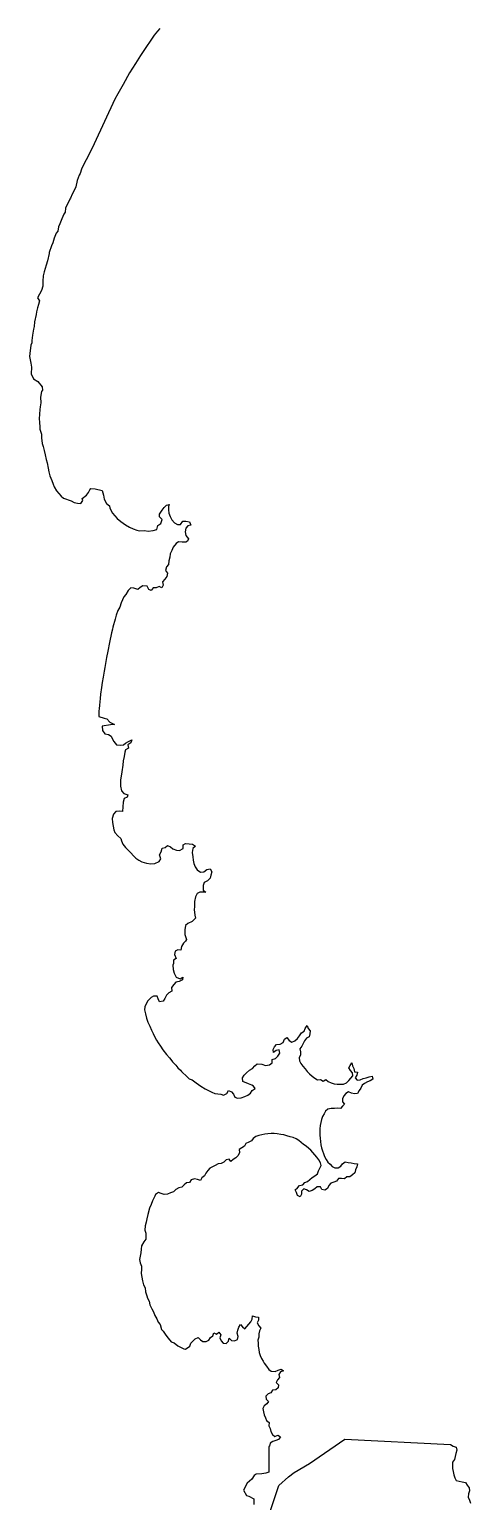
# Model space of a CAD drawing. Extents: x -74 to -34.8, y -33.8 to 5.3.
# Drawn here: x -48.688 to -48.402, y -27.419 to -26.465 of the extents above; entities that cross this region are included whole.
import ezdxf

# ---------------------------------------------------------------- set-up
doc = ezdxf.new("R2010")
doc.units = 0
doc.header["$LTSCALE"] = 2
doc.layers.add('UFEBRASIL', color=7, linetype='Continuous')

msp = doc.modelspace()

# ---------------------------------------------------------------- linework, layer by layer
at = {"layer": 'UFEBRASIL'}
for points in [[(-48.60356, -26.46445), (-48.60498, -26.46617), (-48.60708, -26.46869), (-48.6089, -26.47122), (-48.61301, -26.47738), (-48.61598, -26.48183), (-48.61925, -26.48707), (-48.62115, -26.49), (-48.62309, -26.49304), (-48.62728, -26.50067), (-48.63065, -26.50678), (-48.63256, -26.51025), (-48.64608, -26.53916), (-48.64797, -26.54311), (-48.65124, -26.54942), (-48.65277, -26.55225), (-48.65428, -26.55557), (-48.65508, -26.55832), (-48.65575, -26.55935), (-48.65697, -26.56294), (-48.6579, -26.56686), (-48.65813, -26.56763), (-48.66024, -26.57169), (-48.6613, -26.57421), (-48.66172, -26.57489), (-48.66452, -26.58068), (-48.66475, -26.58338), (-48.66578, -26.58455), (-48.66708, -26.58777), (-48.66837, -26.59099), (-48.66913, -26.59295), (-48.66964, -26.59572), (-48.67064, -26.59704), (-48.67198, -26.60016), (-48.67282, -26.60325), (-48.6737, -26.60523), (-48.67516, -26.60946), (-48.67519, -26.61011), (-48.67622, -26.61482), (-48.67721, -26.61768), (-48.67846, -26.62201), (-48.67905, -26.62469), (-48.67937, -26.62799), (-48.67927, -26.63134), (-48.68006, -26.63413), (-48.68265, -26.63877), (-48.68144, -26.64078), (-48.68219, -26.64323), (-48.68266, -26.64524), (-48.68332, -26.64787), (-48.68353, -26.64975), (-48.68461, -26.65433), (-48.68495, -26.65749), (-48.68542, -26.6591), (-48.68594, -26.66302), (-48.68643, -26.66642), (-48.68632, -26.66805), (-48.68705, -26.66943), (-48.68766, -26.67485), (-48.68798, -26.67678), (-48.68703, -26.68124), (-48.68668, -26.68373), (-48.68684, -26.68802), (-48.68534, -26.6914), (-48.68246, -26.69311), (-48.67963, -26.69653), (-48.67951, -26.69873), (-48.6801, -26.69946), (-48.68089, -26.70316), (-48.68066, -26.70681), (-48.68107, -26.70942), (-48.68125, -26.71129), (-48.68161, -26.71719), (-48.68147, -26.71929), (-48.68117, -26.72259), (-48.68116, -26.72401), (-48.68015, -26.72709), (-48.68023, -26.72949), (-48.6797, -26.73321), (-48.67897, -26.73515), (-48.67846, -26.73785), (-48.67781, -26.74064), (-48.67714, -26.7436), (-48.67656, -26.74581), (-48.67586, -26.74918), (-48.67544, -26.75151), (-48.67477, -26.7542), (-48.67345, -26.75716), (-48.67249, -26.75965), (-48.67186, -26.76123), (-48.67038, -26.76377), (-48.669, -26.76568), (-48.66747, -26.76732), (-48.66588, -26.76872), (-48.66086, -26.77045), (-48.65901, -26.77137), (-48.65678, -26.77192), (-48.65474, -26.77208), (-48.65328, -26.77012), (-48.65373, -26.76888), (-48.65093, -26.76666), (-48.64976, -26.76488), (-48.64875, -26.76315), (-48.64808, -26.76229), (-48.64539, -26.76251), (-48.6409, -26.76366), (-48.63988, -26.76659), (-48.63947, -26.76924), (-48.63803, -26.77215), (-48.63604, -26.77358), (-48.63595, -26.77517), (-48.63409, -26.77835), (-48.63112, -26.7817), (-48.62864, -26.78371), (-48.62582, -26.78588), (-48.62314, -26.78739), (-48.62067, -26.78851), (-48.61829, -26.78939), (-48.61659, -26.78978), (-48.61341, -26.78957), (-48.61106, -26.78991), (-48.60782, -26.78967), (-48.6055, -26.78898), (-48.60486, -26.78639), (-48.60285, -26.78514), (-48.6019, -26.78242), (-48.60365, -26.7807), (-48.60373, -26.779), (-48.602, -26.77648), (-48.60076, -26.77458), (-48.59915, -26.77306), (-48.59747, -26.77265), (-48.59777, -26.77409), (-48.59785, -26.77608), (-48.59763, -26.77841), (-48.59679, -26.78057), (-48.59575, -26.78259), (-48.59407, -26.78454), (-48.59205, -26.78579), (-48.59011, -26.78572), (-48.5886, -26.78352), (-48.58672, -26.78349), (-48.58429, -26.78395), (-48.58343, -26.78612), (-48.58525, -26.7866), (-48.58658, -26.78805), (-48.58697, -26.7904), (-48.58668, -26.79285), (-48.58494, -26.7949), (-48.58544, -26.79638), (-48.58671, -26.79718), (-48.589, -26.79712), (-48.59137, -26.79689), (-48.59299, -26.79796), (-48.59482, -26.80044), (-48.59564, -26.8026), (-48.59685, -26.80475), (-48.59706, -26.80684), (-48.59765, -26.80927), (-48.59781, -26.81158), (-48.59909, -26.81316), (-48.59981, -26.81557), (-48.59846, -26.81723), (-48.59895, -26.8193), (-48.60014, -26.82117), (-48.60168, -26.82283), (-48.60124, -26.82506), (-48.60209, -26.82673), (-48.60385, -26.82586), (-48.60584, -26.82671), (-48.6078, -26.8268), (-48.60918, -26.82843), (-48.61051, -26.82778), (-48.61163, -26.82557), (-48.61459, -26.82536), (-48.61625, -26.82647), (-48.61783, -26.82787), (-48.62022, -26.82696), (-48.62228, -26.82672), (-48.62408, -26.8285), (-48.62552, -26.83111), (-48.62686, -26.83265), (-48.62855, -26.83642), (-48.6294, -26.83934), (-48.6307, -26.84136), (-48.63184, -26.84441), (-48.63251, -26.84692), (-48.63383, -26.85228), (-48.63415, -26.85357), (-48.63472, -26.85589), (-48.63605, -26.86203), (-48.63719, -26.86769), (-48.63804, -26.8719), (-48.63917, -26.87823), (-48.63957, -26.8806), (-48.64022, -26.88448), (-48.64082, -26.88804), (-48.64136, -26.89134), (-48.64184, -26.89561), (-48.64214, -26.89836), (-48.64261, -26.90279), (-48.64281, -26.90509), (-48.64293, -26.90644), (-48.64303, -26.91008), (-48.63956, -26.91107), (-48.63786, -26.91165), (-48.63585, -26.91371), (-48.63276, -26.91533), (-48.63543, -26.91549), (-48.64088, -26.91625), (-48.64067, -26.91918), (-48.63916, -26.92129), (-48.63677, -26.92169), (-48.63511, -26.92286), (-48.63435, -26.92435), (-48.63329, -26.9263), (-48.63154, -26.92839), (-48.62895, -26.92856), (-48.6271, -26.92848), (-48.62573, -26.9274), (-48.62368, -26.92633), (-48.62153, -26.92518), (-48.62219, -26.92706), (-48.62427, -26.92837), (-48.62386, -26.93065), (-48.62564, -26.93158), (-48.62605, -26.93314), (-48.62662, -26.93603), (-48.62719, -26.93888), (-48.62753, -26.94159), (-48.62808, -26.94591), (-48.62889, -26.95139), (-48.62903, -26.95523), (-48.62827, -26.95818), (-48.6268, -26.96001), (-48.62418, -26.96071), (-48.62471, -26.96227), (-48.62652, -26.96327), (-48.62731, -26.9656), (-48.62742, -26.96866), (-48.6277, -26.97163), (-48.62975, -26.97148), (-48.63188, -26.9716), (-48.63353, -26.97329), (-48.63435, -26.97604), (-48.63415, -26.97868), (-48.63372, -26.98111), (-48.63329, -26.98348), (-48.63259, -26.98519), (-48.63076, -26.98746), (-48.62867, -26.98908), (-48.62821, -26.99056), (-48.62751, -26.9927), (-48.62576, -26.99485), (-48.62439, -26.99633), (-48.62234, -26.9984), (-48.62057, -27.00031), (-48.619, -27.00178), (-48.61699, -27.00311), (-48.61504, -27.00418), (-48.61218, -27.0051), (-48.60921, -27.0056), (-48.60665, -27.00539), (-48.6038, -27.00403), (-48.60281, -27.00217), (-48.60361, -26.99963), (-48.60259, -26.99779), (-48.60199, -26.99535), (-48.60001, -26.99494), (-48.59843, -26.99361), (-48.59657, -26.99459), (-48.59503, -26.99574), (-48.59276, -26.9967), (-48.59083, -26.99693), (-48.58841, -26.99564), (-48.58836, -26.99328), (-48.58673, -26.99236), (-48.58446, -26.99248), (-48.58231, -26.99275), (-48.58038, -26.9941), (-48.58215, -26.99566), (-48.58247, -26.99813), (-48.582, -27.00092), (-48.5819, -27.00315), (-48.58139, -27.00535), (-48.58061, -27.00752), (-48.57938, -27.00946), (-48.57721, -27.01094), (-48.57502, -27.01063), (-48.57295, -27.00916), (-48.57078, -27.00873), (-48.56971, -27.01073), (-48.57033, -27.01278), (-48.57084, -27.01489), (-48.5726, -27.01645), (-48.57467, -27.0177), (-48.57549, -27.01958), (-48.57539, -27.02251), (-48.57366, -27.02378), (-48.57502, -27.02386), (-48.57754, -27.02378), (-48.5792, -27.02466), (-48.58042, -27.02687), (-48.58094, -27.02987), (-48.58108, -27.03332), (-48.5812, -27.03507), (-48.58069, -27.03867), (-48.58045, -27.04078), (-48.58247, -27.04281), (-48.5853, -27.04408), (-48.58688, -27.04537), (-48.58716, -27.0483), (-48.5872, -27.05139), (-48.58626, -27.05445), (-48.58673, -27.05562), (-48.58821, -27.05691), (-48.58942, -27.05897), (-48.58976, -27.06138), (-48.59184, -27.06115), (-48.59353, -27.06206), (-48.59386, -27.06434), (-48.59282, -27.06694), (-48.59459, -27.06799), (-48.5946, -27.07012), (-48.59506, -27.07119), (-48.59479, -27.07397), (-48.59423, -27.07643), (-48.59284, -27.07901), (-48.59026, -27.07992), (-48.58849, -27.0789), (-48.58884, -27.08066), (-48.59091, -27.08169), (-48.59312, -27.08219), (-48.59437, -27.08359), (-48.59586, -27.08556), (-48.59574, -27.08789), (-48.59754, -27.08897), (-48.59913, -27.09066), (-48.60023, -27.09272), (-48.6014, -27.09445), (-48.60378, -27.09499), (-48.60444, -27.09299), (-48.60523, -27.0912), (-48.60749, -27.09134), (-48.609, -27.09208), (-48.6113, -27.09434), (-48.61234, -27.09623), (-48.6131, -27.09804), (-48.6133, -27.10014), (-48.6128, -27.10276), (-48.61218, -27.10545), (-48.61126, -27.108), (-48.60996, -27.11077), (-48.60887, -27.1133), (-48.60787, -27.11541), (-48.60709, -27.11688), (-48.60559, -27.11975), (-48.60449, -27.12153), (-48.60302, -27.12355), (-48.60163, -27.12591), (-48.59924, -27.12893), (-48.59729, -27.1312), (-48.59629, -27.13232), (-48.59521, -27.13369), (-48.59309, -27.13599), (-48.59171, -27.13756), (-48.59012, -27.13926), (-48.58932, -27.14002), (-48.58581, -27.14348), (-48.58438, -27.14476), (-48.58255, -27.14549), (-48.57999, -27.14742), (-48.57689, -27.14956), (-48.57402, -27.15131), (-48.57156, -27.15261), (-48.56969, -27.15349), (-48.56778, -27.15436), (-48.56384, -27.15462), (-48.56211, -27.15544), (-48.56003, -27.15438), (-48.55901, -27.15242), (-48.55711, -27.15311), (-48.55562, -27.15476), (-48.5549, -27.15674), (-48.55304, -27.15727), (-48.55077, -27.15699), (-48.54847, -27.1563), (-48.54649, -27.15535), (-48.54464, -27.15399), (-48.54353, -27.15241), (-48.54173, -27.15098), (-48.54283, -27.14944), (-48.54387, -27.14895), (-48.54594, -27.14808), (-48.54964, -27.1466), (-48.54995, -27.14404), (-48.54878, -27.14239), (-48.54723, -27.14099), (-48.54532, -27.13912), (-48.54341, -27.13807), (-48.5418, -27.13646), (-48.54028, -27.13501), (-48.53729, -27.13526), (-48.53491, -27.13617), (-48.53247, -27.1357), (-48.5306, -27.1345), (-48.53064, -27.13235), (-48.5286, -27.13164), (-48.52694, -27.13007), (-48.5257, -27.12811), (-48.52603, -27.12594), (-48.52807, -27.12645), (-48.52972, -27.12774), (-48.52998, -27.12588), (-48.52925, -27.12401), (-48.52778, -27.12264), (-48.52541, -27.12243), (-48.52362, -27.12121), (-48.52264, -27.11917), (-48.52109, -27.11811), (-48.51974, -27.12001), (-48.51794, -27.12099), (-48.51594, -27.12013), (-48.51431, -27.11856), (-48.5129, -27.1169), (-48.51166, -27.11498), (-48.5099, -27.11401), (-48.50937, -27.11211), (-48.50799, -27.11031), (-48.50744, -27.11228), (-48.50603, -27.11369), (-48.50629, -27.11567), (-48.50669, -27.11764), (-48.50847, -27.11852), (-48.50972, -27.12012), (-48.51066, -27.12188), (-48.51148, -27.12369), (-48.51268, -27.12533), (-48.51227, -27.12727), (-48.51238, -27.12931), (-48.51325, -27.13113), (-48.51291, -27.1331), (-48.512, -27.13477), (-48.5108, -27.13653), (-48.5093, -27.13839), (-48.50802, -27.13996), (-48.50639, -27.14163), (-48.50468, -27.14306), (-48.50299, -27.14432), (-48.50125, -27.14541), (-48.49926, -27.14512), (-48.49758, -27.14621), (-48.4958, -27.14527), (-48.49434, -27.14661), (-48.49248, -27.14737), (-48.49055, -27.14798), (-48.48855, -27.14831), (-48.48657, -27.14834), (-48.48438, -27.14815), (-48.48249, -27.14739), (-48.48106, -27.14596), (-48.47975, -27.1444), (-48.47838, -27.14293), (-48.47855, -27.14091), (-48.47987, -27.1394), (-48.48104, -27.13774), (-48.48005, -27.13606), (-48.47894, -27.13437), (-48.47861, -27.1363), (-48.47771, -27.13807), (-48.47735, -27.14015), (-48.47541, -27.14055), (-48.47577, -27.14243), (-48.47693, -27.14411), (-48.47556, -27.14562), (-48.47353, -27.14541), (-48.47167, -27.14467), (-48.46967, -27.14424), (-48.46778, -27.1435), (-48.46582, -27.14309), (-48.46535, -27.14499), (-48.46712, -27.14598), (-48.46897, -27.14677), (-48.47075, -27.14775), (-48.47244, -27.14886), (-48.47324, -27.15073), (-48.47437, -27.15243), (-48.47537, -27.15419), (-48.47737, -27.15458), (-48.47929, -27.15403), (-48.48113, -27.15318), (-48.48285, -27.15424), (-48.48414, -27.15582), (-48.48499, -27.15766), (-48.48515, -27.15969), (-48.4837, -27.16111), (-48.48516, -27.16249), (-48.48642, -27.16407), (-48.48841, -27.16378), (-48.49037, -27.16395), (-48.49253, -27.16407), (-48.4945, -27.16445), (-48.49606, -27.16571), (-48.49706, -27.16746), (-48.49814, -27.16915), (-48.49866, -27.17111), (-48.49908, -27.1731), (-48.49953, -27.17503), (-48.4997, -27.1771), (-48.49976, -27.17916), (-48.49972, -27.18125), (-48.49962, -27.18331), (-48.49943, -27.18537), (-48.49917, -27.18744), (-48.49862, -27.18941), (-48.49814, -27.19137), (-48.49744, -27.19326), (-48.49668, -27.19517), (-48.49576, -27.19701), (-48.49464, -27.19873), (-48.49317, -27.20012), (-48.49173, -27.20157), (-48.48997, -27.20253), (-48.48795, -27.20241), (-48.48617, -27.20146), (-48.48498, -27.19981), (-48.48336, -27.19863), (-48.48141, -27.19907), (-48.4794, -27.19912), (-48.47745, -27.19956), (-48.47543, -27.19982), (-48.47579, -27.2018), (-48.47657, -27.20367), (-48.47714, -27.20562), (-48.47858, -27.20705), (-48.48023, -27.2082), (-48.48222, -27.20827), (-48.48371, -27.20964), (-48.48565, -27.20931), (-48.48767, -27.20941), (-48.4889, -27.21101), (-48.4908, -27.21172), (-48.4927, -27.21228), (-48.49386, -27.21397), (-48.49488, -27.21576), (-48.49654, -27.21694), (-48.49851, -27.21655), (-48.49945, -27.21476), (-48.50146, -27.21467), (-48.50296, -27.21601), (-48.50466, -27.21714), (-48.50659, -27.21767), (-48.50831, -27.21664), (-48.51021, -27.21608), (-48.51165, -27.21749), (-48.51167, -27.21952), (-48.51256, -27.22132), (-48.51433, -27.22037), (-48.51496, -27.21848), (-48.51574, -27.21663), (-48.51416, -27.21541), (-48.51285, -27.2139), (-48.51085, -27.21354), (-48.50959, -27.21193), (-48.50767, -27.21135), (-48.50623, -27.20993), (-48.50467, -27.20868), (-48.50293, -27.20761), (-48.50132, -27.20636), (-48.50071, -27.20448), (-48.49987, -27.20267), (-48.49884, -27.20091), (-48.49942, -27.19916), (-48.50053, -27.19735), (-48.50173, -27.19564), (-48.50295, -27.19404), (-48.50427, -27.19253), (-48.50566, -27.19108), (-48.50682, -27.19001), (-48.5087, -27.18844), (-48.51033, -27.18725), (-48.51187, -27.18597), (-48.51347, -27.18468), (-48.51522, -27.18369), (-48.51712, -27.18289), (-48.51909, -27.1823), (-48.52111, -27.18179), (-48.52305, -27.181), (-48.52496, -27.18083), (-48.52735, -27.18048), (-48.52935, -27.18029), (-48.53139, -27.18027), (-48.53339, -27.18041), (-48.53543, -27.18068), (-48.53743, -27.18102), (-48.53938, -27.18154), (-48.54127, -27.1822), (-48.54291, -27.18335), (-48.54406, -27.18499), (-48.54587, -27.18582), (-48.5477, -27.18667), (-48.54854, -27.18851), (-48.55029, -27.1895), (-48.55196, -27.19061), (-48.55184, -27.1926), (-48.5528, -27.19439), (-48.55414, -27.19589), (-48.55585, -27.19696), (-48.55738, -27.19832), (-48.55861, -27.19676), (-48.56057, -27.19728), (-48.56194, -27.19877), (-48.56376, -27.19964), (-48.56577, -27.19987), (-48.56752, -27.20085), (-48.56923, -27.20189), (-48.57112, -27.20259), (-48.57238, -27.20419), (-48.57356, -27.20585), (-48.57459, -27.20758), (-48.57615, -27.20888), (-48.57721, -27.21062), (-48.57902, -27.21008), (-48.5811, -27.20951), (-48.58308, -27.2103), (-48.58426, -27.21204), (-48.58616, -27.21213), (-48.58761, -27.21346), (-48.58928, -27.21488), (-48.59125, -27.21546), (-48.5932, -27.21642), (-48.59467, -27.21793), (-48.59666, -27.21855), (-48.59852, -27.21947), (-48.60056, -27.21974), (-48.6026, -27.21909), (-48.60425, -27.21844), (-48.60625, -27.21968), (-48.60673, -27.22085), (-48.60818, -27.22388), (-48.60908, -27.22611), (-48.61022, -27.22862), (-48.61123, -27.23257), (-48.61182, -27.23549), (-48.61227, -27.23772), (-48.61295, -27.24011), (-48.61314, -27.24277), (-48.61263, -27.24478), (-48.61252, -27.24654), (-48.61262, -27.24868), (-48.61392, -27.25043), (-48.61538, -27.25293), (-48.6156, -27.25514), (-48.61579, -27.25744), (-48.61623, -27.25977), (-48.6166, -27.26178), (-48.61628, -27.26388), (-48.61534, -27.26613), (-48.61539, -27.26819), (-48.6155, -27.27079), (-48.61506, -27.27337), (-48.61471, -27.27565), (-48.61407, -27.27819), (-48.61305, -27.28023), (-48.61266, -27.28268), (-48.61193, -27.28543), (-48.61156, -27.28696), (-48.61044, -27.28892), (-48.60986, -27.29113), (-48.60862, -27.29377), (-48.60768, -27.29583), (-48.60667, -27.29808), (-48.6054, -27.30016), (-48.60456, -27.30237), (-48.60325, -27.30398), (-48.6024, -27.30711), (-48.60131, -27.30835), (-48.59965, -27.31094), (-48.598, -27.31277), (-48.59605, -27.31518), (-48.59408, -27.31589), (-48.59187, -27.31779), (-48.58783, -27.3197), (-48.58679, -27.31988), (-48.58399, -27.31789), (-48.5833, -27.31602), (-48.58186, -27.31462), (-48.58049, -27.31312), (-48.57857, -27.3124), (-48.57721, -27.3139), (-48.57553, -27.31504), (-48.5735, -27.31488), (-48.57167, -27.31414), (-48.57066, -27.31244), (-48.56907, -27.31118), (-48.56852, -27.30924), (-48.56676, -27.31015), (-48.56519, -27.30889), (-48.56402, -27.31058), (-48.56451, -27.31255), (-48.56376, -27.31445), (-48.5624, -27.31593), (-48.56041, -27.31614), (-48.55894, -27.31477), (-48.55843, -27.3128), (-48.55704, -27.31424), (-48.55504, -27.31442), (-48.55304, -27.31375), (-48.55262, -27.31167), (-48.55326, -27.30961), (-48.5529, -27.30763), (-48.55221, -27.30573), (-48.55119, -27.304), (-48.55, -27.30554), (-48.54842, -27.30681), (-48.54716, -27.30522), (-48.54573, -27.30382), (-48.5446, -27.30216), (-48.54365, -27.30038), (-48.54342, -27.29839), (-48.54148, -27.29892), (-48.53943, -27.29908), (-48.53961, -27.30105), (-48.5403, -27.30296), (-48.53938, -27.3047), (-48.53804, -27.30623), (-48.5388, -27.30809), (-48.53934, -27.31004), (-48.53927, -27.31207), (-48.53991, -27.314), (-48.53983, -27.31601), (-48.53964, -27.31804), (-48.53934, -27.32006), (-48.53899, -27.32204), (-48.53838, -27.32394), (-48.53753, -27.32599), (-48.5366, -27.3277), (-48.53582, -27.32889), (-48.53438, -27.33093), (-48.53292, -27.33302), (-48.53141, -27.33425), (-48.52868, -27.33437), (-48.52681, -27.33358), (-48.52494, -27.33282), (-48.5233, -27.33398), (-48.52519, -27.33464), (-48.52632, -27.33628), (-48.52596, -27.33825), (-48.5273, -27.33979), (-48.52812, -27.3416), (-48.52661, -27.34296), (-48.52677, -27.34492), (-48.52838, -27.34616), (-48.5304, -27.34656), (-48.53149, -27.34819), (-48.53325, -27.34881), (-48.53479, -27.35037), (-48.53448, -27.35236), (-48.533, -27.35374), (-48.53415, -27.3554), (-48.53576, -27.3567), (-48.53678, -27.35844), (-48.53637, -27.36045), (-48.53577, -27.36238), (-48.53509, -27.36432), (-48.5343, -27.36617), (-48.53269, -27.36743), (-48.53274, -27.36949), (-48.53203, -27.37141), (-48.53143, -27.37333), (-48.53049, -27.37511), (-48.52895, -27.37646), (-48.52708, -27.37566), (-48.52534, -27.37667), (-48.52647, -27.37834), (-48.52828, -27.37912), (-48.53026, -27.37965), (-48.53197, -27.38073), (-48.53232, -27.38272), (-48.53279, -27.38305), (-48.53277, -27.39956), (-48.53474, -27.40019), (-48.53727, -27.40057), (-48.54105, -27.40086), (-48.54225, -27.40175), (-48.54391, -27.40403), (-48.54693, -27.4067), (-48.54919, -27.41131), (-48.54739, -27.41472), (-48.5457, -27.41505), (-48.54249, -27.41678), (-48.54256, -27.42055)], [(-48.53276, -27.42764), (-48.52627, -27.40826), (-48.51998, -27.40263), (-48.51641, -27.39985), (-48.50646, -27.39401), (-48.48347, -27.37828), (-48.41519, -27.38162), (-48.41339, -27.38285), (-48.41138, -27.38341), (-48.41104, -27.38539), (-48.41171, -27.3874), (-48.41206, -27.38939), (-48.4125, -27.39139), (-48.41375, -27.39307), (-48.41373, -27.39517), (-48.41384, -27.39717), (-48.41347, -27.39926), (-48.41303, -27.40133), (-48.41233, -27.40325), (-48.41147, -27.40509), (-48.40949, -27.40539), (-48.40744, -27.40583), (-48.40532, -27.40624), (-48.40425, -27.40808), (-48.40292, -27.40968), (-48.4028, -27.41177), (-48.40348, -27.41373), (-48.40359, -27.41576), (-48.4028, -27.41768), (-48.40208, -27.41962)]]:
    msp.add_lwpolyline(points, dxfattribs=at)

doc.saveas('drawing.dxf')
